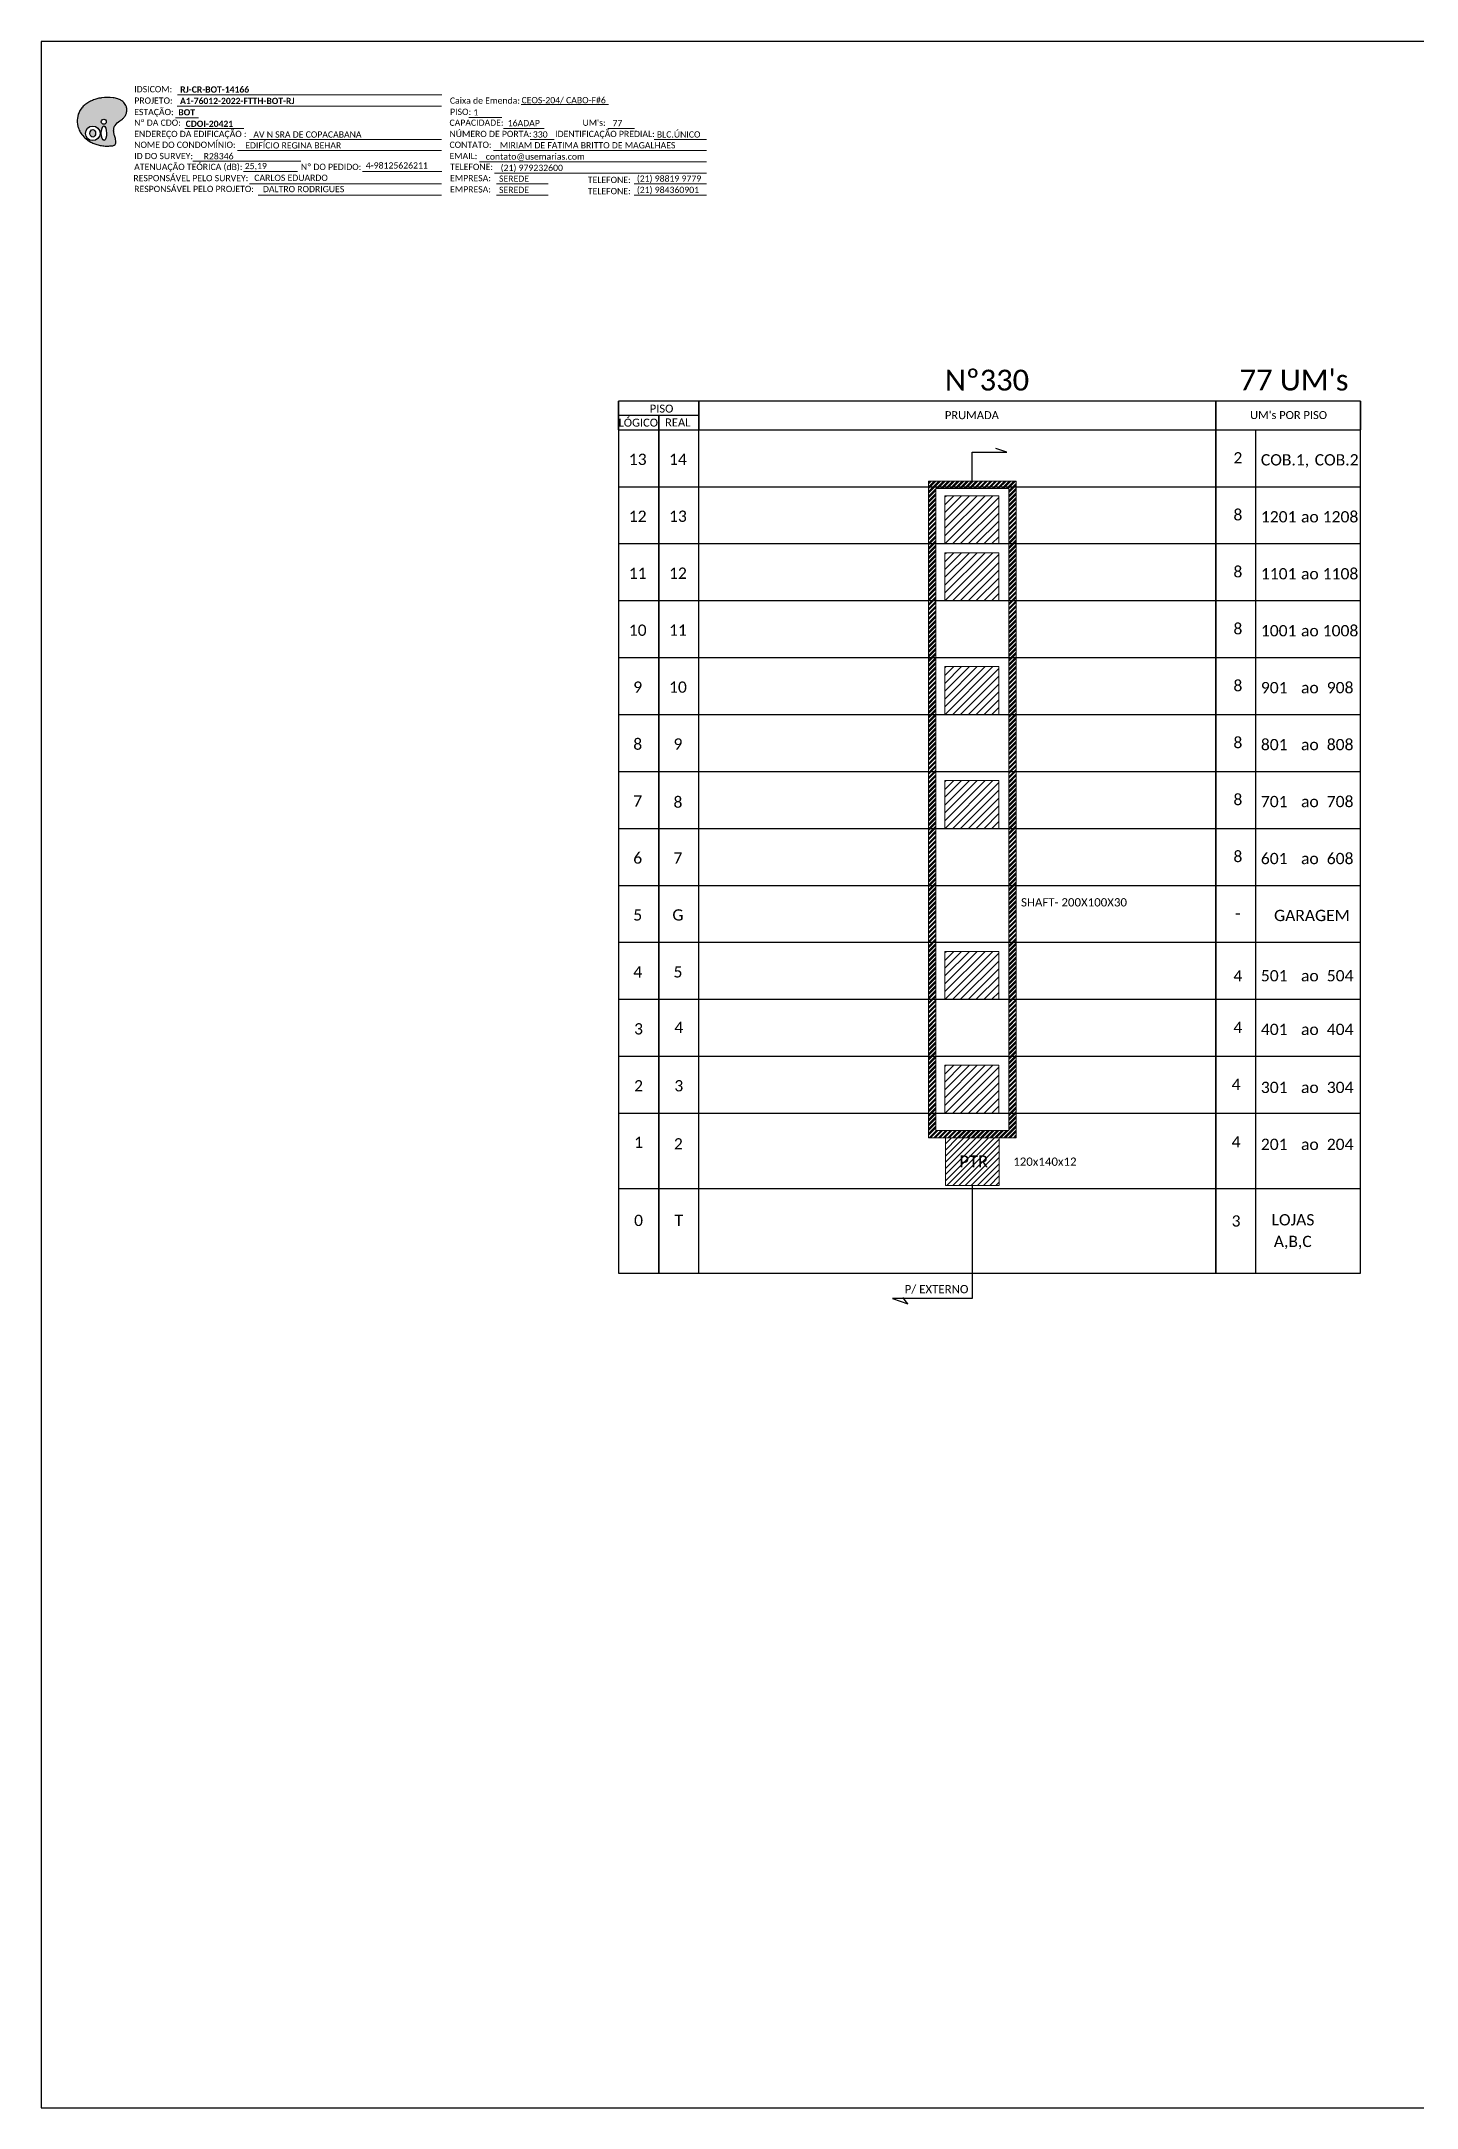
# Model space of a CAD drawing. Header units: metres. Extents: x -1286 to 457, y -500 to 94.
# Drawn here: x -384 to 11, y -500 to 94 of the extents above; entities that cross this region are included whole.
import ezdxf
from ezdxf.enums import TextEntityAlignment as Align

# ---------------------------------------------------------------- set-up
doc = ezdxf.new("R2010")
doc.units = ezdxf.units.M
doc.styles.add('WMF-Calibri0', font='calibri.ttf')
doc.styles.add('WMF-Calibri1', font='calibrib.ttf')

# ---------------------------------------------------------------- blocks, each defined once
blk = doc.blocks.new('OI')
h = blk.add_hatch(color=40)
edge = h.paths.add_edge_path()
edge.add_spline(control_points=[(4.35, -0.67), (3.92, -0.99), (3.26, -1.5), (2.81, -2.59), (2.9, -3.5), (3.06, -4.27), (3.31, -4.85), (3.37, -5.39), (3.4, -5.88), (3.2, -6.4), (2.54, -6.61), (1.65, -6.63), (0.55, -6.67), (-0.56, -6.42), (-1.61, -6.14), (-2.77, -5.61), (-3.92, -4.77), (-4.89, -3.7), (-5.34, -2.65), (-5.6, -1.94), (-5.85, -0.96), (-5.71, 0.47), (-5.1, 2.02), (-4.14, 3.02), (-3.3, 3.61), (-2.37, 4.16), (-1.36, 4.44), (-0.56, 4.7), (0.79, 4.85), (2.24, 4.97), (3.79, 4.57), (4.67, 4.21), (5.44, 3.65), (5.76, 2.99), (6.03, 2.21), (6.01, 1.46), (5.72, 0.64), (5.31, 0.08), (4.88, -0.38), (4.51, -0.55), (4.35, -0.67)], knot_values=[0, 0, 0, 0, 1.60434, 2.417191, 3.427595, 4.282808, 4.776746, 5.304182, 5.888771, 6.258406, 6.858137, 7.79129, 8.986195, 10.124242, 11.187857, 12.242908, 13.953784, 15.414161, 16.515391, 17.349188, 17.675853, 19.552021, 21.515531, 22.568638, 23.63245, 24.621084, 25.782718, 26.745347, 27.142653, 29.870543, 31.004649, 31.921532, 32.709589, 33.801391, 34.042471, 35.192333, 35.971461, 36.628871, 37.254359, 37.836911, 37.836911, 37.836911, 37.836911], degree=3, periodic=0)
h.paths.add_polyline_path([(1.13, -0.87, -1), (-0.04, -0.87, -1)], flags=16)
edge = h.paths.add_edge_path(flags=16)
edge.add_ellipse((0.56, -3.59), major_axis=(-0.02, 1.71), ratio=0.361305, start_angle=0, end_angle=360)
h.paths.add_polyline_path([(-0.36, -3.62, -1), (-3.8, -3.62, -1)], flags=16)
edge = h.paths.add_edge_path(flags=0)
edge.add_ellipse((-2.08, -3.62), major_axis=(0, 0.885), ratio=0.758294, start_angle=0, end_angle=360)
at = {"color": 40}
for centre, radius in [((-2.08, -3.62), 1.72), ((0.54, -0.87), 0.587)]:
    blk.add_circle(centre, radius, dxfattribs=at)
blk.add_ellipse((-2.08, -3.62), major_axis=(0, 0.885), ratio=0.758294, start_param=-3.141592653589792, end_param=3.141592653589792, dxfattribs=at)
blk.add_ellipse((0.56, -3.59), major_axis=(-0.02, 1.71), ratio=0.361305, dxfattribs=at)
at = {"color": 40, "start_tangent": (-0.800898, -0.598801), "end_tangent": (-0.800898, -0.598801)}
blk.add_spline([(4.35, -0.67), (3.2, -1.78), (2.9, -2.54), (2.92, -3.55), (3.12, -4.38), (3.28, -4.85), (3.37, -5.37), (3.35, -5.95), (3.2, -6.29), (2.66, -6.55), (1.73, -6.63), (0.54, -6.62), (-0.58, -6.41), (-1.6, -6.11), (-2.56, -5.67), (-3.95, -4.67), (-4.89, -3.56), (-5.37, -2.56), (-5.64, -1.78), (-5.72, -1.46), (-5.63, 0.42), (-4.84, 2.22), (-4.13, 2.99), (-3.27, 3.62), (-2.4, 4.09), (-1.3, 4.47), (-0.37, 4.72), (0.02, 4.77), (2.75, 4.8), (3.85, 4.53), (4.69, 4.16), (5.31, 3.68), (5.85, 2.73), (5.93, 2.5), (5.94, 1.35), (5.67, 0.62), (5.29, 0.08), (4.84, -0.36), (4.35, -0.67)], degree=3, dxfattribs=at)

msp = doc.modelspace()

# ---------------------------------------------------------------- hatches: boundary and pattern name
h = msp.add_hatch()
h.set_pattern_fill('ANSI32', color=3, scale=0.1)
h.set_pattern_definition([(45, (-7753.6158, 2108.8516), (-0.67351921, 0.67351921), []), (45, (-7753.1668, 2108.8516), (-0.67351921, 0.67351921), [])])
h.paths.add_polyline_path([(-103.78, -32.26), (-128.98, -32.26), (-128.98, -220.98), (-103.78, -220.98)])
h.paths.add_polyline_path([(-126.87, -34.37), (-105.89, -34.37), (-105.89, -218.87), (-126.87, -218.87)], flags=16)
h = msp.add_hatch()
h.set_pattern_fill('LINE', color=1, scale=0.5, angle=45)
h.set_pattern_definition([(45, (-22.0243, 238.3458), (-1.122532, 1.122532), [])])
h.paths.add_polyline_path([(-124.28, -36.44), (-108.77, -36.44), (-108.77, -50.2), (-124.28, -50.2)])
h = msp.add_hatch()
h.set_pattern_fill('LINE', color=1, scale=0.5, angle=45)
h.set_pattern_definition([(45, (-22.0243, 221.974), (-1.122532, 1.122532), [])])
h.paths.add_polyline_path([(-124.28, -52.82), (-108.77, -52.82), (-108.77, -66.57), (-124.28, -66.57)])
h = msp.add_hatch()
h.set_pattern_fill('LINE', color=1, scale=0.5, angle=45)
h.set_pattern_definition([(45, (-22.0243, 189.2302), (-1.122532, 1.122532), [])])
h.paths.add_polyline_path([(-124.28, -85.56), (-108.77, -85.56), (-108.77, -99.32), (-124.28, -99.32)])
h = msp.add_hatch()
h.set_pattern_fill('LINE', color=1, scale=0.5, angle=45)
h.set_pattern_definition([(45, (-22.0243, 156.4864), (-1.122532, 1.122532), [])])
h.paths.add_polyline_path([(-124.28, -118.3), (-108.77, -118.3), (-108.77, -132.06), (-124.28, -132.06)])
h = msp.add_hatch()
h.set_pattern_fill('LINE', color=1, scale=0.5, angle=45)
h.set_pattern_definition([(45, (-22.0243, 107.3708), (-1.122532, 1.122532), [])])
h.paths.add_polyline_path([(-124.28, -167.42), (-108.77, -167.42), (-108.77, -181.18), (-124.28, -181.18)])
h = msp.add_hatch()
h.set_pattern_fill('LINE', color=1, scale=0.5, angle=45)
h.set_pattern_definition([(45, (-22.0243, 74.627), (-1.122532, 1.122532), [])])
h.paths.add_polyline_path([(-124.28, -200.16), (-108.77, -200.16), (-108.77, -213.92), (-124.28, -213.92)])
h = msp.add_hatch()
h.set_pattern_fill('ANSI31', color=1, scale=10, style=0)
h.set_pattern_definition([(45, (-735.7538, -618.6997), (-0.8838835, 0.8838835), [])])
h.paths.add_polyline_path([(-108.62, -220.98), (-124.13, -220.98), (-124.13, -234.74), (-108.62, -234.74)])
h.paths.add_polyline_path([(-121.68, -230.38), (-111.47, -230.38), (-111.47, -225.23), (-121.68, -225.23)], flags=9)

# ---------------------------------------------------------------- linework, layer by layer
msp.add_lwpolyline([(-384.06, -499.81), (456.94, -499.81), (456.94, 94.19), (-384.06, 94.19)], close=True)
at = {"color": 7, "lineweight": 0}
for points in [[(-344.93, 78.79), (-268.95, 78.79)], [(-345.46, 72.24), (-338.91, 72.24)], [(-344.96, 75.52), (-269, 75.52)], [(-261.18, 72.28), (-251.7, 72.28)], [(-246.14, 76.01), (-221, 76.01)], [(-342.8, 69.17), (-325.83, 69.17)], [(-324.23, 65.93), (-268.98, 65.93)], [(-251.13, 69.17), (-239.51, 69.17)], [(-243.55, 65.93), (-236.6, 65.93)], [(-221.19, 69.17), (-213.52, 69.17)], [(-207.85, 65.93), (-192.82, 65.93)], [(-340.48, 59.75), (-309.44, 59.75)], [(-327.64, 62.82), (-268.98, 62.82)], [(-258.05, 59.58), (-192.79, 59.58)], [(-254.02, 62.82), (-192.79, 62.82)], [(-325.95, 56.79), (-310.44, 56.79)], [(-291.72, 56.79), (-268.95, 56.79)], [(-253.77, 56.34), (-192.79, 56.34)], [(-324.23, 53.23), (-268.98, 53.23)], [(-321.74, 49.99), (-268.98, 49.99)], [(-253.16, 53.23), (-238.36, 53.23)], [(-253.16, 49.99), (-238.36, 49.99)], [(-213.56, 53.23), (-192.79, 53.23)], [(-213.56, 49.99), (-192.79, 49.99)]]:
    msp.add_lwpolyline(points, dxfattribs=at)
at = {"color": 0}
for points in [[(-4.82, -9.23), (-218.13, -9.23)], [(-194.99, -13.35), (-218.13, -13.35)]]:
    msp.add_lwpolyline(points, dxfattribs=at)
for points in [[(-218.13, -9.23), (-218.13, -17.46), (-218.13, -9.23)], [(-194.99, -17.46), (-194.99, -9.23), (-194.99, -17.46)], [(-46.41, -9.23), (-46.41, -17.46), (-46.41, -9.23)], [(-4.82, -17.46), (-4.82, -9.23), (-4.82, -17.46)], [(-218.13, -17.46), (-4.82, -17.46)], [(-218.13, -17.46), (-4.82, -17.46)], [(-218.13, -17.46), (-4.82, -17.46)], [(-218.13, -17.46), (-4.82, -17.46)], [(-218.13, -17.46), (-4.82, -17.46)], [(-218.13, -17.46), (-4.82, -17.46)], [(-218.13, -17.46), (-4.82, -17.46)], [(-218.13, -17.46), (-4.82, -17.46)], [(-218.13, -17.46), (-218.13, -259.9), (-4.82, -259.9), (-4.82, -17.46)], [(-206.56, -13.35), (-206.56, -17.46), (-206.56, -13.35)], [(-206.56, -17.46), (-206.56, -259.9), (-206.56, -17.46)], [(-194.99, -259.9), (-194.99, -17.46)], [(-46.41, -17.46), (-46.41, -259.9), (-46.41, -17.46)], [(-34.84, -259.9), (-34.84, -17.46)], [(-218.13, -33.83), (-4.82, -33.83)], [(-218.13, -33.83), (-4.82, -33.83)], [(-218.13, -50.2), (-4.82, -50.2)], [(-218.13, -50.2), (-4.82, -50.2)], [(-218.13, -66.57), (-4.82, -66.57)], [(-218.13, -66.57), (-4.82, -66.57)], [(-218.13, -82.95), (-4.82, -82.95)], [(-218.13, -82.95), (-4.82, -82.95)], [(-218.13, -99.32), (-4.82, -99.32)], [(-218.13, -99.32), (-4.82, -99.32)], [(-218.13, -115.69), (-4.82, -115.69)], [(-218.13, -132.06), (-4.82, -132.06)], [(-218.13, -148.43), (-4.82, -148.43)], [(-218.13, -164.81), (-4.82, -164.81)], [(-218.13, -181.18), (-4.82, -181.18)], [(-218.13, -197.55), (-4.82, -197.55)], [(-218.13, -213.92), (-4.82, -213.92)], [(-218.13, -235.57), (-4.82, -235.57)]]:
    msp.add_lwpolyline(points)
at = {"color": 3}
msp.add_lwpolyline([(-116.38, -32.26), (-116.38, -23.92), (-106.44, -23.92), (-109.63, -22.9)], dxfattribs=at)
at = {"color": 2, "lineweight": 0}
for points in [[(-128.98, -32.26), (-103.78, -32.26), (-103.78, -220.98), (-128.98, -220.98)], [(-126.87, -34.37), (-105.89, -34.37), (-105.89, -218.87), (-126.87, -218.87)]]:
    msp.add_lwpolyline(points, close=True, dxfattribs=at)
at = {"color": 1, "lineweight": 0}
for points in [[(-124.28, -36.44), (-108.77, -36.44), (-108.77, -50.2), (-124.28, -50.2)], [(-124.28, -52.82), (-108.77, -52.82), (-108.77, -66.57), (-124.28, -66.57)], [(-124.28, -85.56), (-108.77, -85.56), (-108.77, -99.32), (-124.28, -99.32)], [(-124.28, -118.3), (-108.77, -118.3), (-108.77, -132.06), (-124.28, -132.06)], [(-124.28, -167.42), (-108.77, -167.42), (-108.77, -181.18), (-124.28, -181.18)], [(-124.28, -200.16), (-108.77, -200.16), (-108.77, -213.92), (-124.28, -213.92)], [(-124.13, -220.98), (-108.62, -220.98), (-108.62, -234.74), (-124.13, -234.74)]]:
    msp.add_lwpolyline(points, close=True, dxfattribs=at)
at = {"color": 1}
for points in [[(-116.38, -234.74), (-116.38, -267.18), (-139.36, -267.18)], [(-139.36, -267.18), (-134.95, -268.77)], [(-134.95, -268.77), (-136.35, -266.94)]]:
    msp.add_lwpolyline(points, dxfattribs=at)

# ---------------------------------------------------------------- block references
at = {"color": 7, "xscale": 1.213923925163967, "yscale": 1.213923925163967, "zscale": 1.213923925163967, "rotation": 0.1532896023949059}
msp.add_blockref('OI', (-366.75, 72.14), dxfattribs=at)

# ---------------------------------------------------------------- texts
at = {"color": 7, "lineweight": 0, "style": 'WMF-Calibri0'}
for s, height, p in [('PROJETO:', 1.793, (-357.33, 76.26)), ('IDSICOM:', 1.793, (-357.33, 79.54)), ('Caixa de Emenda:', 1.7927, (-266.59, 76.26)), ('ESTAÇÃO:', 1.793, (-357.35, 72.98)), ('Nº DA CDO:', 1.793, (-357.35, 69.91)), ('CAPACIDADE:', 1.7927, (-266.7, 69.91)), ('PISO:', 1.793, (-266.52, 73.03)), ("UM's:", 1.793, (-228.46, 69.91)), ('ENDEREÇO DA EDIFICAÇÃO :', 1.7927, (-357.35, 66.68)), ('NOME DO CONDOMÍNIO:', 1.7927, (-357.35, 63.56)), ('CONTATO:', 1.793, (-266.7, 63.56)), ('NÚMERO DE PORTA:', 1.7927, (-266.7, 66.68)), ('IDENTIFICAÇÃO PREDIAL:', 1.7927, (-236.33, 66.68)), ('ATENUAÇÃO TEÓRICA (dB):', 1.7927, (-357.35, 57.21)), ('ID DO SURVEY:', 1.7927, (-357.35, 60.33)), ('EMAIL:', 1.793, (-266.7, 60.33)), ('RESPONSÁVEL PELO SURVEY:', 1.7927, (-357.59, 53.98)), ('Nº DO PEDIDO:', 1.7927, (-309.43, 57.21)), ('TELEFONE:', 1.793, (-266.52, 57.21)), ('EMPRESA:', 1.793, (-266.52, 53.98)), ('TELEFONE:', 1.793, (-226.92, 53.47)), ('RESPONSÁVEL PELO PROJETO:', 1.7927, (-357.35, 50.87)), ('EMPRESA:', 1.793, (-266.52, 50.74)), ('TELEFONE:', 1.793, (-226.92, 50.24))]:
    msp.add_text(s, height=height, dxfattribs=at).set_placement(p)
at = {"color": 7}
for s, height, style, p in [('A1-76012-2022-FTTH-BOT-RJ', 1.7927, 'WMF-Calibri1', (-344.17, 76.17)), ('RJ-CR-BOT-14166', 1.7927, 'WMF-Calibri1', (-344.13, 79.45)), ('CEOS-204/ CABO-F#6', 1.7927, 'WMF-Calibri0', (-245.99, 76.38)), ('BOT', 1.793, 'WMF-Calibri1', (-344.67, 72.89)), ('1', 1.79, 'WMF-Calibri0', (-259.83, 72.88)), ('16ADAP', 1.793, 'WMF-Calibri0', (-249.96, 69.79)), ('77', 1.793, 'WMF-Calibri0', (-219.84, 69.77)), ('EDIFÍCIO REGINA BEHAR', 1.7927, 'WMF-Calibri0', (-325.44, 63.39)), (' AV N SRA DE COPACABANA', 1.7927, 'WMF-Calibri0', (-323.72, 66.52)), ('330', 1.793, 'WMF-Calibri0', (-242.73, 66.53)), ('BLC.ÚNICO', 1.793, 'WMF-Calibri0', (-207.09, 66.53)), ('R28346', 1.793, 'WMF-Calibri0', (-337.39, 60.28)), ('4-98125626211', 1.7927, 'WMF-Calibri0', (-290.77, 57.62)), ('contato@usemarias.com', 1.7927, 'WMF-Calibri0', (-256.28, 60.18)), ('MIRIAM DE FATIMA BRITTO DE MAGALHAES', 1.7927, 'WMF-Calibri0', (-252.24, 63.42)), ('25,19', 1.793, 'WMF-Calibri0', (-325.57, 57.45)), ('CARLOS EDUARDO', 1.7927, 'WMF-Calibri0', (-322.83, 54.07)), ('SEREDE', 1.793, 'WMF-Calibri0', (-252.46, 53.83)), ('(21) 979232600', 1.7927, 'WMF-Calibri0', (-251.99, 56.94)), ('(21) 98819 9779', 1.7927, 'WMF-Calibri0', (-212.85, 53.83)), ('DALTRO RODRIGUES', 1.7927, 'WMF-Calibri0', (-320.34, 50.83)), ('SEREDE', 1.793, 'WMF-Calibri0', (-252.46, 50.59)), ('(21) 984360901', 1.7927, 'WMF-Calibri0', (-212.85, 50.59)), ('COB.1,', 3.24, 'WMF-Calibri0', (-33.42, -27.73)), ('COB.2', 3.24, 'WMF-Calibri0', (-17.94, -27.73)), ('1201', 3.24, 'WMF-Calibri0', (-33.42, -44.1)), ('1208', 3.24, 'WMF-Calibri0', (-15.64, -44.1)), ('ao', 3.24, 'WMF-Calibri0', (-21.87, -44.1)), ('1101', 3.24, 'WMF-Calibri0', (-33.42, -60.48)), ('ao', 3.24, 'WMF-Calibri0', (-21.87, -60.48)), ('1108', 3.24, 'WMF-Calibri0', (-15.64, -60.48)), ('1001', 3.24, 'WMF-Calibri0', (-33.42, -76.85)), ('ao', 3.24, 'WMF-Calibri0', (-21.87, -76.85)), ('1008', 3.24, 'WMF-Calibri0', (-15.64, -76.85)), ('901', 3.24, 'WMF-Calibri0', (-33.42, -93.22)), ('ao', 3.24, 'WMF-Calibri0', (-21.87, -93.22)), ('908', 3.24, 'WMF-Calibri0', (-14.47, -93.22)), ('801', 3.24, 'WMF-Calibri0', (-33.42, -109.59)), ('808', 3.24, 'WMF-Calibri0', (-14.47, -109.59)), ('ao', 3.24, 'WMF-Calibri0', (-21.87, -109.59)), ('701', 3.24, 'WMF-Calibri0', (-33.42, -125.96)), ('ao', 3.24, 'WMF-Calibri0', (-21.87, -125.96)), ('708', 3.24, 'WMF-Calibri0', (-14.47, -125.96)), ('601', 3.24, 'WMF-Calibri0', (-33.42, -142.34)), ('ao', 3.24, 'WMF-Calibri0', (-21.87, -142.34)), ('608', 3.24, 'WMF-Calibri0', (-14.47, -142.34)), ('SHAFT- 200X100X30', 2.3729, 'WMF-Calibri0', (-102.37, -154.5)), ('GARAGEM', 3.24, 'WMF-Calibri0', (-29.62, -158.71)), ('501', 3.24, 'WMF-Calibri0', (-33.42, -176.03)), ('ao', 3.24, 'WMF-Calibri0', (-21.87, -176.03)), ('504', 3.24, 'WMF-Calibri0', (-14.47, -176.03)), ('401', 3.24, 'WMF-Calibri0', (-33.42, -191.45)), ('ao', 3.24, 'WMF-Calibri0', (-21.87, -191.45)), ('404', 3.24, 'WMF-Calibri0', (-14.47, -191.45)), ('301', 3.24, 'WMF-Calibri0', (-33.42, -208.13)), ('ao', 3.24, 'WMF-Calibri0', (-21.87, -208.13)), ('304', 3.24, 'WMF-Calibri0', (-14.47, -208.13)), ('201', 3.24, 'WMF-Calibri0', (-33.42, -224.5)), ('ao', 3.24, 'WMF-Calibri0', (-21.87, -224.5)), ('204', 3.24, 'WMF-Calibri0', (-14.47, -224.5)), ('PTR', 3.433, 'WMF-Calibri0', (-120.11, -229.51)), ('120x140x12', 2.373, 'WMF-Calibri0', (-104.61, -229.05)), ('LOJAS', 3.24, 'WMF-Calibri0', (-30.35, -246.19)), ('A,B,C', 3.24, 'WMF-Calibri0', (-29.69, -252.41)), ('P/ EXTERNO', 2.373, 'WMF-Calibri0', (-135.85, -265.69))]:
    msp.add_text(s, height=height, dxfattribs=dict(at, style=style)).set_placement(p)
at = {"color": 7, "style": 'WMF-Calibri1'}
msp.add_text('CDOI-20421', height=1.793, dxfattribs=at).set_placement((-335.73, 69.6), align=Align.CENTER)
at = {"color": 0, "style": 'WMF-Calibri0'}
for s, height, p in [('Nº330', 6, (-124.26, -6.2)), ("77 UM's", 6, (-39.54, -6.17)), ('     PISO', 2.3, (-213.17, -12.54)), ('  LÓGICO', 2.3, (-219.71, -16.57)), ('    REAL', 2.3, (-207.95, -16.51)), ('PRUMADA', 2.3, (-124.26, -14.42)), ("UM's POR PISO", 2.3, (-36.52, -14.39))]:
    msp.add_text(s, height=height, dxfattribs=at).set_placement(p)
at = {"color": 7, "style": 'WMF-Calibri0'}
for tag, flags, p in [('13', 4, (-212.59, -25.97)), ('14', 4, (-201.02, -25.95)), ('2', 4, (-40.03, -25.53)), ('12', 4, (-212.59, -42.34)), ('13', 4, (-201.02, -42.32)), ('8', 4, (-40.03, -41.9)), ('11', 4, (-212.59, -58.71)), ('12', 4, (-201.02, -58.7)), ('8', 4, (-40.03, -58.27)), ('10', 4, (-212.59, -75.08)), ('11', 4, (-201.02, -75.07)), ('8', 4, (-40.03, -74.65)), ('9', 4, (-212.59, -91.45)), ('10', 4, (-201.02, -91.44)), ('8', 4, (-40.03, -91.02)), ('8', 4, (-212.59, -107.83)), ('9', 4, (-201.02, -107.81)), ('8', 4, (-40.03, -107.39)), ('7', 4, (-212.59, -124.2)), ('8', 4, (-201.02, -124.5)), ('8', 4, (-40.03, -123.76)), ('6', 4, (-212.59, -140.57)), ('7', 4, (-201.02, -140.55)), ('8', 4, (-40.03, -140.13)), ('5', 4, (-212.59, -156.94)), ('G', 4, (-201.02, -156.93)), ('-', 4, (-40.03, -156.51)), ('4', 4, (-212.59, -173.31)), ('5', 4, (-201.02, -173.3)), ('4', 4, (-40.03, -174.44)), ('3', 4, (-212.35, -189.68)), ('4', 4, (-200.77, -189.26)), ('4', 4, (-40.03, -189.25)), ('2', 4, (-212.35, -206.06)), ('3', 4, (-200.77, -206.04)), ('4', 4, (-40.55, -205.66)), ('1', 4, (-212.35, -222.28)), ('2', 4, (-200.9, -222.74)), ('4', 4, (-40.55, -222.16)), ('0', 4, (-212.35, -244.74)), ('T', 12, (-200.77, -244.71)), ('3', 4, (-40.55, -244.91))]:
    msp.add_attdef(tag, text='XX', height=3.24, dxfattribs=dict(at, flags=flags)).set_placement(p, align=Align.MIDDLE_CENTER)

doc.saveas('drawing.dxf')
